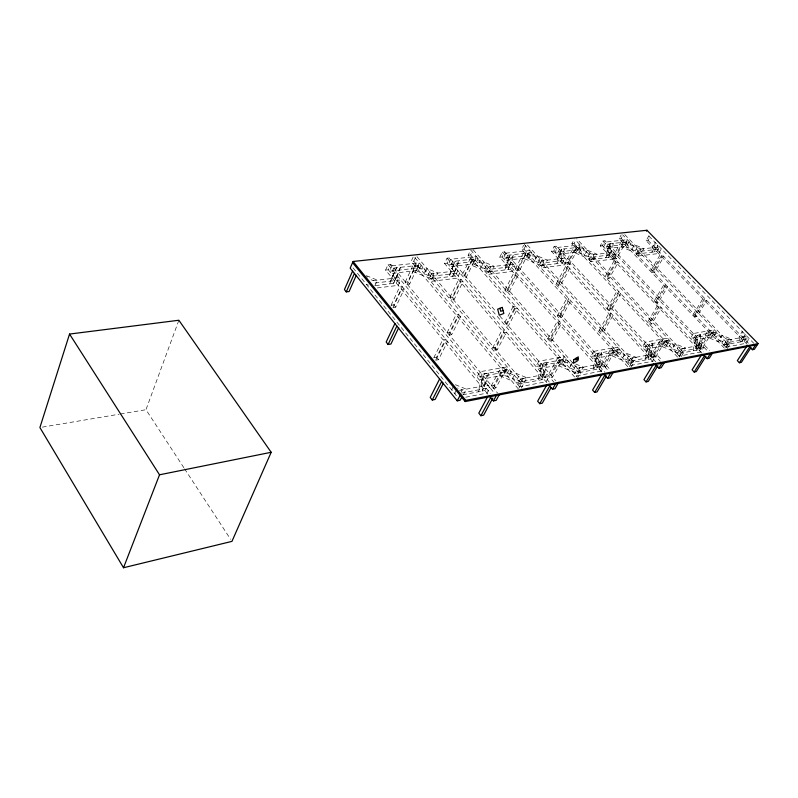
<?xml version="1.0" encoding="UTF-8"?>
<svg xmlns="http://www.w3.org/2000/svg" width="798" height="798" viewBox="0 0 798 798"><rect width="100%" height="100%" fill="white"/><g stroke="black" fill="none" stroke-linecap="round" stroke-linejoin="round"><path stroke-width="0.6" stroke-dasharray="3.99 2.99" d="M742.08 341.544L745.133 336.816L745.162 334.462L742.11 339.17L742.08 341.544L739.277 342.073L739.217 336.197L742.25 331.489L742.33 337.345L739.277 342.073M700.504 334.791L700.335 340.816L697.312 345.654L697.492 339.619L700.504 334.791L697.552 335.33L694.539 340.157L694.39 342.581L697.412 337.744L697.552 335.33M696.714 345.913L696.903 339.808L693.881 344.656L693.671 350.771L696.714 345.913L699.706 345.344L699.836 342.891L696.804 347.738L696.664 350.192L699.706 345.344M652.654 343.439L652.185 349.714L649.183 354.681L649.672 348.397L652.654 343.439L649.502 344.008L646.52 348.975L646.25 351.499L649.243 346.531L649.502 344.008M648.106 355.03L648.604 348.676L645.602 353.654L645.093 360.028L648.106 355.03L651.298 354.432L651.557 351.878L648.545 356.856L648.275 359.419L651.298 354.432M601.612 352.656L600.804 359.2L597.822 364.317L598.65 357.753L601.612 352.656L598.251 353.265L595.288 358.372L594.879 361.015L597.842 355.898L598.251 353.265M596.216 364.776L597.064 358.142L594.091 363.26L593.223 369.913L596.216 364.776L599.627 364.127L600.026 361.464L597.044 366.581L596.635 369.265L599.627 364.127M547.049 362.511L545.842 369.354L542.909 374.621L544.126 367.768L547.049 362.511L543.448 363.17L540.525 368.427L539.947 371.18L542.879 365.913L543.448 363.17M561.273 259.22L562.251 253.784L564.894 248.846L563.937 254.263L560.006 263.29L563.139 256.108M540.685 375.19L541.932 368.267L538.999 373.534L537.742 380.486L540.685 375.19L544.346 374.511L544.904 371.718L541.962 376.985L541.393 379.788L544.346 374.511M488.576 373.085L486.93 380.237L484.047 385.663L485.703 378.491L488.576 373.085L484.705 373.783L481.084 382.082L484.705 373.783M509.633 265.345L510.949 259.699L513.563 254.612L512.256 260.238L509.633 265.345L510.939 262.791M508.635 259.16L507.289 264.856L504.655 269.983L506.012 264.268L510.181 254.991L506.959 262.352M454.581 271.869L456.286 265.993L458.85 260.756L457.154 266.612L452.705 276.268L456.057 268.607M183.879 467.758L145.974 409.703L178.872 320.247M374.88 285.674L377.374 280.188L367.24 275.978M487.877 394.172L385.584 270.093L388.057 264.677L390.801 264.377L497.543 393.035M385.584 270.093L388.317 269.784L390.801 264.377M518.431 388.995L411.11 261.465L413.603 256.128L521.373 383.648M391.09 305.235L399.569 287.061L402.312 286.731L393.823 304.866L391.09 305.235L392.965 307.539L395.698 307.17L404.217 289.026L401.474 289.365L392.965 307.539M413.763 261.175L416.257 255.839L524.037 383.14L521.084 388.486L413.763 261.175L411.11 261.465M405.155 282.223L413.534 264.338L416.177 264.048L407.798 281.903L405.155 282.223L406.99 284.437L409.633 284.118L418.042 266.263L415.399 266.562L406.99 284.437M546.79 382.611L444.526 263.44L447.07 258.183L449.633 257.894L496.546 312.247M444.526 263.44L447.089 263.15L449.633 257.894M574.62 377.035L468.127 255.21L470.68 250.033L578.43 372.776L576.036 376.925M468.127 255.21L470.611 254.941L472.655 250.801M449.863 297.415L458.561 279.789L461.124 279.47L452.416 297.075L449.863 297.415L451.738 299.639L454.291 299.29L463.03 281.684L460.466 282.003L451.738 299.639M433.773 357.753L442.86 339.569L445.613 339.14L436.506 357.305L433.773 357.753L435.738 360.187L438.481 359.728L447.618 341.564L444.865 342.003L435.738 360.187M447.05 332.736L456.017 314.821L458.67 314.442L449.693 332.327L447.05 332.736L448.985 335.07L451.638 334.661L460.636 316.776L457.982 317.155L448.985 335.07M601.762 371.878L499.728 257.205L502.321 252.098L504.725 251.829L610.46 369.993M499.728 257.205L502.132 256.936L504.725 251.829M627.827 366.751L521.593 249.345L523.668 245.315M523.927 249.086L526.52 244.058L634.001 362.182L630.979 367.22L523.927 249.086L521.593 249.345M453.055 387.08L451.638 389.833L453.773 390.711M515.289 268.896L524.017 252.028L526.351 251.769L517.613 268.607L515.289 268.896L517.134 270.961L519.458 270.672L528.216 253.824L525.892 254.093L517.134 270.961M504.895 290.103L513.762 272.976L516.166 272.677L507.299 289.784L504.895 290.103L506.78 292.248L509.174 291.918L518.072 274.821L515.668 275.12L506.78 292.248M456.027 390.741L454.601 393.494L456.526 394.262M461.134 392.107L462.281 389.913L457.463 387.988M463.409 394.651L466.291 389.155L454.481 384.317M492.625 347.968L501.912 330.322L504.486 329.913L495.179 347.549L492.625 347.968L494.6 350.312L497.154 349.883L506.491 332.247L503.917 332.656L494.6 350.312M653.093 361.793L551.528 251.35L554.161 246.392L556.425 246.143L661.732 360.038M551.528 251.35L553.792 251.101L556.425 246.143M465.763 397.195L487.009 393.115L489.912 387.678L487.797 385.125L484.895 390.551L460.406 395.219M491.189 385.943L500.785 368.028L503.438 367.559L493.832 385.444L491.189 385.943L493.234 388.407L495.877 387.908L507.229 366.861L479.887 371.748L477.034 377.175L504.346 372.217M493.234 388.407L502.89 370.491L506.67 369.813L511.299 371.669L508.396 377.025L503.777 375.17L506.67 369.813M677.622 357.125L571.827 243.829L574.45 238.941M571.827 243.829L574.011 243.59L576.116 239.689M577.443 249.814L554.959 252.368L557.603 247.42L580.096 244.926L569.413 264.557L567.228 264.826L565.393 262.831L567.577 262.562L576.435 246.183L574.241 246.422L564.146 265.076L540.974 267.909L543.638 262.881L566.829 260.108M556.545 283.24L565.543 266.592L567.797 266.313L558.8 282.941L556.545 283.24L558.42 285.305L560.675 285.006L569.702 268.377L567.448 268.657L558.42 285.305M567.228 264.826L576.106 248.417L578.301 248.178M520.505 378.98L517.583 384.317L543.947 379.299L546.899 374.033L520.505 378.98L522.63 381.474L549.014 376.486L546.051 381.753L519.688 386.821M557.213 315.868L566.5 298.971L568.824 298.642L559.538 315.519L557.213 315.868L559.149 318.043L561.463 317.684L570.779 300.796L568.455 301.135L559.149 318.043M523.149 378.481L520.216 383.828L515.598 381.973L518.52 376.626L523.149 378.481L526.88 377.783L523.937 383.11L512.635 378.452M589.133 259.769L591.827 254.871L613.632 252.308L610.929 257.136L589.133 259.769L591.029 261.784L612.814 259.121L615.527 254.293L593.722 256.896L591.029 261.784M519.019 387.928L522.63 381.474M547.647 338.821L557.094 321.674L559.488 321.305L550.041 338.432L547.647 338.821L549.623 341.075L552.016 340.676L561.493 323.549L559.089 323.928L549.623 341.075M702.021 353.245L600.236 245.854L602.899 241.026L605.024 240.787L709.751 350.701M600.236 245.854L602.36 245.614L605.024 240.787M724.325 348.098L619.098 238.652L621.223 234.841M619.098 238.652L621.163 238.422L623.288 234.622M612.565 257.116L621.512 241.156L623.577 240.926L614.63 256.866L612.565 257.116L614.4 259.051L616.465 258.801L627.378 239.679L606.201 242.023L603.527 246.841L624.694 244.437M614.4 259.051L623.368 243.091L625.433 242.851M559.897 360.187L550.101 377.594L552.575 377.115L562.371 359.738M607.218 276.497L616.325 260.328L614.201 260.587L605.103 276.786L607.218 276.497L609.093 278.502L618.221 262.323L616.096 262.582L606.969 278.781L609.093 278.502M560.395 360.107L557.453 365.314L568.375 369.843L571.338 364.646L560.395 360.107L563.927 359.469L568.366 361.265L565.423 366.462L560.984 364.676L563.927 359.469M572.435 362.661L569.473 367.858L580.346 372.367L583.328 367.19L575.697 364.018M636.225 254.073L638.939 249.315L659.477 246.891L656.754 251.589L636.225 254.073L638.111 256.028L658.639 253.525L661.362 248.816L640.834 251.27L638.111 256.028M607.208 308.218L616.595 291.779L618.779 291.469L609.383 307.888L607.208 308.218L609.133 310.312L611.318 309.973L620.734 293.554L618.55 293.873L609.133 310.312M747.207 344.397L646.111 240.667L648.794 235.969L650.799 235.749M646.111 240.667L648.116 240.447L650.27 236.687M599.188 330.252L608.754 313.584L611.009 313.235L601.443 329.883L599.188 330.252L601.163 332.427L603.408 332.048L613.004 315.4L610.749 315.749L601.163 332.427M579.847 367.848L576.864 373.025L572.435 371.23L575.408 366.043L579.847 367.848L583.328 367.19M650.839 270.702L660.016 254.931L662.021 254.692L652.844 270.432L650.839 270.702L652.704 272.637L654.699 272.367L663.906 256.617L661.901 256.866L652.704 272.637M599.019 368.806L602.011 363.679L577.393 368.297L574.41 373.494L599.019 368.806L601.123 371.16L613.183 350.561M601.233 365.195L611.118 348.287L613.433 347.868L603.547 364.766L601.233 365.195L603.268 367.479L605.572 367.04L615.497 350.142M614.091 350.402L611.118 355.469L621.622 359.858L624.615 354.801L614.091 350.402L617.393 349.803L621.662 351.559L618.679 356.606L614.41 354.861L617.393 349.803M654.21 301.026L663.687 285.026L665.741 284.726L656.265 300.706L654.21 301.026L656.136 303.041L658.18 302.731L667.687 286.751L665.632 287.051L656.136 303.041M649.702 321.863L659.348 305.664L657.233 305.993L647.587 322.212L649.702 321.863L651.657 323.948L661.333 307.749L659.218 308.088L649.542 324.307L651.657 323.948M632.794 357.903L629.782 362.94L625.522 361.205L628.525 356.157L632.794 357.903L636.056 357.295L633.043 362.322L622.58 357.953L625.562 352.906L636.056 357.295M629.263 366.661L631.687 362.621L524.186 244.308M651.048 355.808L661.023 339.35L663.198 338.96L653.213 355.399L651.048 355.808L653.073 358.003L655.238 357.584L665.243 341.155M653.073 358.003L663.078 341.544M664.345 341.325L661.343 346.252L671.467 350.502L674.49 345.594L664.345 341.325L667.427 340.766L671.557 342.462L668.544 347.369L664.435 345.684L667.427 340.766M693.113 314.641L702.819 298.851L704.804 298.542L695.098 314.312L693.113 314.641L695.058 316.666L697.043 316.337L706.779 300.557L704.784 300.876L695.058 316.666M677.173 353.903L680.205 349.005L701.801 344.955L698.759 349.803L677.173 353.903L679.258 356.127L700.834 351.988L703.876 347.14L682.3 351.23L679.258 356.127M682.36 348.606L679.327 353.504L675.218 351.818L678.24 346.911L682.36 348.606L685.412 348.028L682.37 352.916L672.285 348.686L675.298 343.778L685.412 348.028M679.078 357.055L681.512 353.125L575.298 239.849M681.243 356.636L683.687 352.706L576.645 238.712M697.821 346.98L707.856 330.971L709.891 330.601L699.856 346.601L697.821 346.98L699.826 349.105L701.871 348.716L711.936 332.716M699.826 349.105L709.891 333.085M711.467 332.806L708.454 337.604L718.23 341.734L721.262 336.956L711.467 332.806L714.37 332.287L718.35 333.933L715.327 338.711L711.357 337.065L714.37 332.287M723.776 345.025L726.828 340.257L747.108 336.447L744.055 341.165L723.776 345.025L725.841 347.17L746.11 343.28L749.172 338.561L728.903 342.402L725.841 347.17M728.843 339.878L724.873 338.232L721.831 343.01L725.801 344.646L728.843 339.878L731.706 339.34L728.664 344.098L718.928 339.988L721.951 335.21L731.706 339.34M725.791 348.038L728.245 344.217L622.62 234.782M727.217 348.606L730.28 343.828L623.827 233.664M601.123 371.16L576.515 375.888L579.498 370.701L604.126 366.043M725.801 344.646L730.28 343.828M461.563 393.045L489.912 387.678M459.449 390.441L487.797 385.125M742.33 337.345L745.133 336.816M42.334 427.139L119.151 414.212M120.368 414.012L145.974 409.703M377.324 287.928L398.182 285.375L400.706 279.958L372.457 283.32M375.439 285.604L396.287 283.081L398.81 277.664L370.561 280.986M371.08 279.729L373.384 280.657M366.302 284.297L368.596 285.225M499.997 375.868L511.358 380.536L515.548 373.115L526.88 377.783M502.89 370.491L514.271 375.19M472.216 259.26L482.68 263.659L480.087 268.846L469.643 264.457M633.672 246.203L624.255 242.173L621.572 246.951L630.969 250.961L634.5 244.717L643.886 248.737L641.173 253.475L631.807 249.475M648.794 235.969L753.741 343.23M648.116 240.447L749.172 344.018M652.844 270.432L654.699 272.367M695.098 314.312L697.043 316.337M621.163 238.422L726.36 347.709M602.899 241.026L708.514 352.008M614.63 256.866L616.465 258.801M656.265 300.706L658.18 302.731M699.856 346.601L701.871 348.716M602.36 245.614L703.267 351.938M610.929 257.136L612.814 259.121M698.759 349.803L700.834 351.988M574.011 243.59L679.796 356.706M554.161 246.392L660.335 361.384M567.577 262.562L569.413 264.557M609.383 307.888L611.318 309.973M653.213 355.399L655.238 357.584M553.792 251.101L656.165 362.272M558.8 282.941L560.675 285.006M601.443 329.883L603.408 332.048M517.613 268.607L519.458 270.672M559.538 315.519L561.463 317.684M603.547 364.766L605.572 367.04M502.321 252.098L608.894 371.379M502.132 256.936L604.934 372.297M473.164 249.764L580.904 372.297L577.912 377.494L470.611 254.941M507.299 289.784L509.174 291.918M550.041 338.432L552.016 340.676M499.787 315.998L555.598 380.656M447.07 258.183L553.842 382.082M447.089 263.15L549.353 382.122M452.416 297.075L454.291 299.29M495.179 347.549L497.154 349.883M407.798 281.903L409.633 284.118M449.693 332.327L451.638 334.661M493.832 385.444L495.877 387.908M388.057 264.677L494.002 392.606M388.317 269.784L490.63 393.643M393.823 304.866L395.698 307.17M436.506 357.305L438.481 359.728M366.112 275.51L367.449 277.155M352.995 267.839L458.68 398.551M184.557 468.795L230.592 539.298M655.048 242.363L654.639 247.46L651.916 252.178L652.345 247.061L655.048 242.363M657.702 245.076L657.482 247.131L654.759 251.829L654.988 249.774L657.702 245.076M613.173 243.42L612.515 248.647L609.822 253.475L610.49 248.228L613.173 243.42M609.173 247.619L608.495 252.906L605.792 257.754L606.49 252.457L609.173 247.619M611.847 250.422L611.517 252.557L608.814 257.385L609.153 255.26L611.847 250.422M610.181 243.759L609.852 245.854L607.168 250.672L607.507 248.577L610.181 243.759M560.465 253.215L559.468 258.702L556.795 263.679L557.812 258.173L560.465 253.215M561.722 249.205L558.61 256.338L561.722 249.205M479.947 384.556L478.231 391.828L481.134 386.372L482.83 379.12L479.947 384.556M485.802 382.711L482.152 391.08L485.802 382.711M511.309 262.163L508.077 269.564L511.309 262.163M453.374 265.495L451.638 271.42L449.055 276.707L450.81 270.761L453.374 265.495M452.685 266.412L451.917 268.766L455.239 261.165L452.685 266.412M400.426 267.32L395.788 278.831L400.426 267.32M391.848 277.694L389.643 283.889L394.342 272.268L391.848 277.694M394.501 280.926L393.554 283.42L397.015 275.5L394.501 280.926M396.576 267.749L393.135 275.609L396.576 267.749M391.978 265.794L389.494 271.21L416.736 268.108L419.249 262.771L391.978 265.794M393.853 268.058L391.359 273.465L418.611 270.332L421.135 264.996L393.853 268.058M414.711 265.714L412.197 271.071L423.05 275.599L425.583 270.263L414.711 265.714M418.491 265.295L415.967 270.642L420.386 272.437L422.91 267.101L418.491 265.295M426.99 268.527L424.456 273.864L435.259 278.372L437.823 273.056L426.99 268.527M429.673 271.689L427.12 277.026L431.538 278.821L434.092 273.495L429.673 271.689M431.459 273.804L428.905 279.14L455.269 275.958L457.853 270.692L431.459 273.804M433.364 276.048L430.8 281.385L457.164 278.163L459.758 272.906L433.364 276.048M450.81 259.26L448.267 264.517L473.773 261.614L476.346 256.437L450.81 259.26M452.695 261.445L450.142 266.702L475.648 263.759L478.221 258.582L452.695 261.445M470.561 257.983L461.982 275.34L464.456 275.041L473.034 257.704L470.561 257.983M472.426 260.118L463.828 277.485L466.301 277.185L474.91 259.839L472.426 260.118M475.748 258.861L473.174 264.048L477.423 265.794L480.007 260.607L475.748 258.861M483.917 261.993L481.324 267.17L491.728 271.549L494.351 266.382L483.917 261.993M486.6 265.046L483.997 270.223L488.246 271.968L490.86 266.791L486.6 265.046M488.396 267.081L485.783 272.258L510.471 269.275L513.104 264.168L488.396 267.081M490.301 269.245L487.678 274.422L512.366 271.41L515.009 266.303L490.301 269.245M505.912 253.146L503.309 258.253L527.229 255.53L529.842 250.502L505.912 253.146M507.787 255.25L505.184 260.357L529.104 257.604L531.727 252.567L507.787 255.25M526.091 253.205L523.468 258.253L533.543 262.512L536.186 257.475L526.091 253.205M529.403 252.836L526.78 257.874L530.879 259.569L533.513 254.532L529.403 252.836M537.273 255.879L534.63 260.906L544.665 265.145L547.328 260.128L537.273 255.879M513.084 306.632L503.937 324.028L506.411 323.649L515.568 306.282L513.084 306.632M539.947 258.821L537.303 263.849L541.393 265.544L544.046 260.517L539.947 258.821M515.049 308.886L505.872 326.272L508.356 325.893L517.533 308.527L515.049 308.886M541.742 260.786L539.079 265.814L562.261 263.021L564.934 258.053L541.742 260.786M481.972 374.272L479.109 379.698L506.431 374.681L509.324 369.334L481.972 374.272M559.478 249.445L556.834 254.402L579.308 251.819L581.971 246.921L559.478 249.445M576.675 247.52L574.011 252.427L583.737 256.557L586.42 251.669L576.675 247.52M579.787 247.171L577.134 252.068L581.084 253.714L583.747 248.816L579.787 247.171M587.368 250.123L584.695 255.011L594.38 259.131L597.074 254.253L587.368 250.123M590.041 252.976L587.358 257.864L591.308 259.51L594.001 254.622L590.041 252.976M538.81 361.205L535.897 366.472L561.373 361.843L564.306 356.646L538.81 361.205M540.894 363.619L537.982 368.885L563.458 364.217L566.39 359.02L540.894 363.619M608.076 243.989L605.403 248.806L626.56 246.373L629.243 241.614L608.076 243.989M557.822 357.823L548.066 375.22L550.53 374.761L560.306 357.374L557.822 357.823M627.188 241.844L624.505 246.612L628.325 248.208L631.019 243.45L627.188 241.844M637.163 247.47L634.46 252.228L638.27 253.824L640.994 249.076L637.163 247.47M593.792 351.359L590.839 356.477L614.66 352.157L617.622 347.1L593.792 351.359M595.867 353.694L592.914 358.811L616.724 354.442L619.697 349.394L595.867 353.694M630.5 358.332L627.487 363.379L650.51 358.99L653.532 354.013L630.5 358.332M632.605 360.646L629.582 365.684L652.594 361.265L655.627 356.287L632.605 360.646M645.203 342.162L642.23 347.13L664.544 343.08L667.527 338.172L645.203 342.162M647.278 344.407L644.285 349.374L666.599 345.285L669.602 340.377L647.278 344.407M693.402 333.534L690.4 338.372L711.347 334.571L714.35 329.793L693.402 333.534M695.457 335.699L692.445 340.537L713.392 336.696L716.405 331.918L695.457 335.699"/><path stroke-width="1.2" d="M575.996 358.272L575.867 360.078L578.151 358.681M69.546 334.063L39.9 427.548L123.52 567.737L231.949 541.373L271.18 452.286L178.872 320.247L69.546 334.063L159.52 474.8L123.52 567.737M748.933 346.172L752.384 349.714L754.359 349.325L758.1 343.619L646.969 230.263L353.095 261.475L350.162 268.148L457.234 400.835L460.087 400.287L461.823 396.985M352.566 271.14L344.437 289.574L346.272 291.869L349.095 291.529L356.297 275.28M346.272 291.869L354.432 273.435M394.9 323.589L386.172 342.053L388.097 344.487L390.93 344.048L398.671 327.779M388.097 344.487L396.855 326.023M439.598 378.98L430.212 397.444L432.257 400.007L435.09 399.469L443.409 383.2M432.257 400.007L441.663 381.544M457.234 400.835L460.117 395.319M352.576 262.642L465.164 401.554L465.783 400.377L758.1 343.619M487.408 397.125L478.8 413.165L480.885 415.738L483.618 415.169L492.845 398.082M480.885 415.738L490.67 397.554M489.264 395.848L493.433 400.905L496.376 395.469M499.129 394.94L496.186 400.367L493.433 400.905M547.009 384.596L537.653 401.214L539.737 403.668L542.291 403.15L551.099 387.599M539.737 403.668L549.712 386.023M549.224 385.454L552.475 389.234L555.458 383.958M558.021 383.459L555.029 388.726L552.475 389.234M646.4 231.25L646.969 230.263M601.403 375.04L592.585 390.052L594.66 392.416L597.054 391.928L606.53 375.868M594.66 392.416L604.764 375.269M603.368 373.683L607.517 378.352L610.55 373.235M612.944 372.766L609.911 377.883L607.517 378.352M653.502 363.978L643.956 379.609L646.031 381.893L648.265 381.434L657.831 365.813M646.031 381.893L656.225 365.215M655.607 364.536L658.968 368.187L662.021 363.21M664.265 362.771L661.203 367.738L658.968 368.187M701.711 354.611L692.115 369.823L694.17 372.028L696.265 371.599L705.901 356.397M694.17 372.028L704.435 355.788M703.736 355.05L707.158 358.661L710.23 353.813M712.325 353.404L709.252 358.242L707.158 358.661M746.988 345.823L737.342 360.636L739.387 362.761L741.362 362.352L751.018 347.549M739.387 362.761L749.691 346.95M752.384 349.714L755.477 345.005M503.039 310.432L500.745 311.32L499.947 308.287M159.52 474.8L271.18 452.286M465.164 401.554L757.442 344.616M353.095 261.475L465.783 400.377M573.702 359.679L573.453 363.29L578.021 360.477L578.291 356.866L573.702 359.679M502.231 307.4L497.663 309.175L499.269 315.23L503.847 313.474L502.231 307.4"/></g></svg>
